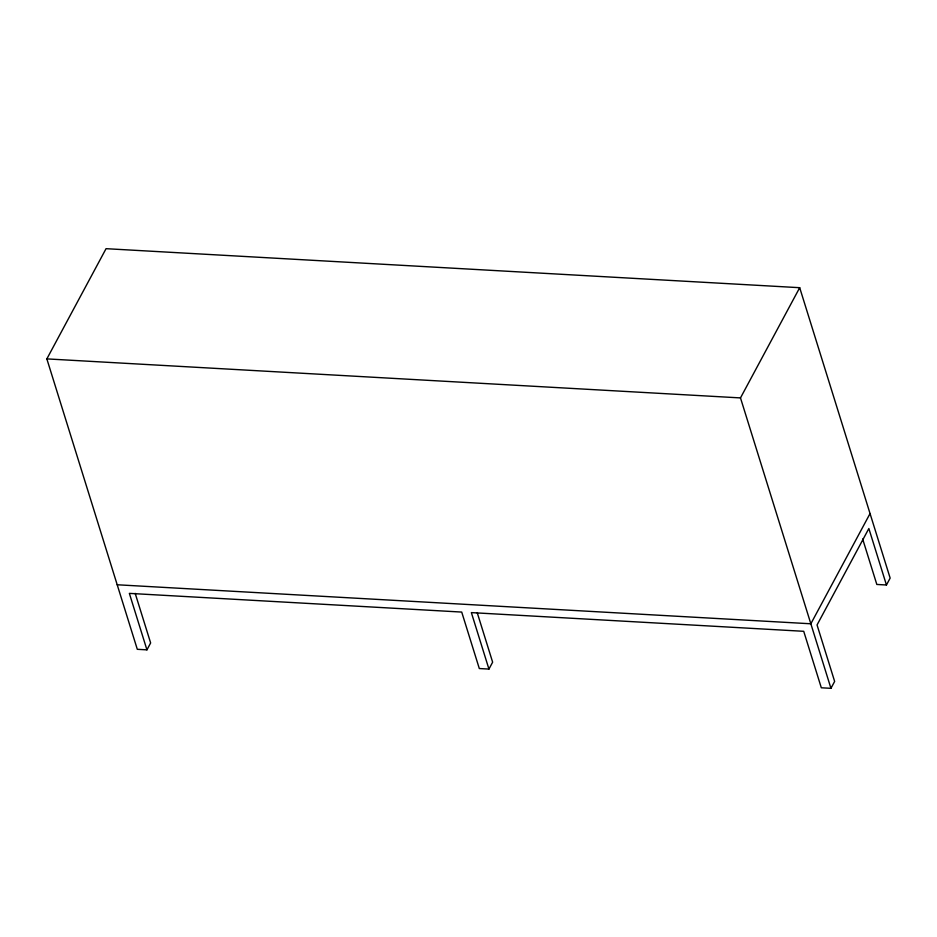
<?xml version="1.0" encoding="UTF-8"?>
<svg xmlns="http://www.w3.org/2000/svg" width="937" height="937" viewBox="0 0 937 937"><rect width="100%" height="100%" fill="white"/><g stroke="black" fill="none" stroke-linecap="round" stroke-linejoin="round"><path stroke-width="1.41" d="M135.197 593.379L150.634 642.958L146.933 649.845L137.306 649.306L46.85 358.894L106.057 248.68L799.694 287.694L890.15 578.106L886.449 584.993L876.821 584.454L862.661 538.998M146.933 649.845L129.353 593.379L461.718 612.072L479.311 668.538L488.938 669.077L492.639 662.19L477.202 612.611M488.938 669.077L471.358 612.611L803.723 631.304L821.316 687.781L830.943 688.32L740.488 397.909L799.694 287.694M870.051 513.57L810.845 623.784L117.207 584.77M830.943 688.32L834.644 681.433L817.052 624.956L868.857 528.527L886.449 584.993M46.85 358.894L740.488 397.909"/></g></svg>
